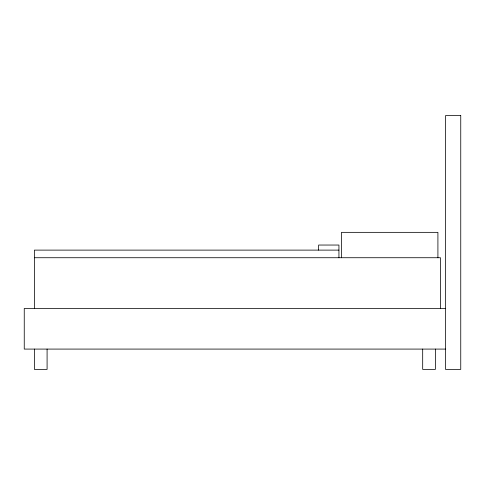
<?xml version="1.0" encoding="UTF-8"?>
<svg xmlns="http://www.w3.org/2000/svg" width="485" height="485" viewBox="0 0 485 485"><rect width="100%" height="100%" fill="white"/><g stroke="black" fill="none" stroke-linecap="round" stroke-linejoin="round"><path stroke-width="0.73" d="M338.936 250.114L34.399 250.114L34.399 308.484M34.399 257.729L440.447 257.729L440.447 308.484M445.521 308.484L24.25 308.484L24.25 349.085L445.521 349.085M437.913 257.729L437.913 232.351L341.476 232.351L341.476 257.729M435.372 349.085L435.372 369.388L422.684 369.388L422.684 349.085M338.936 257.729L338.936 245.04L318.633 245.04L318.633 250.114M47.087 349.085L47.087 369.388L34.399 369.388L34.399 349.085M460.75 115.612L445.521 115.612L445.521 369.388L460.75 369.388L460.75 115.612"/></g></svg>
